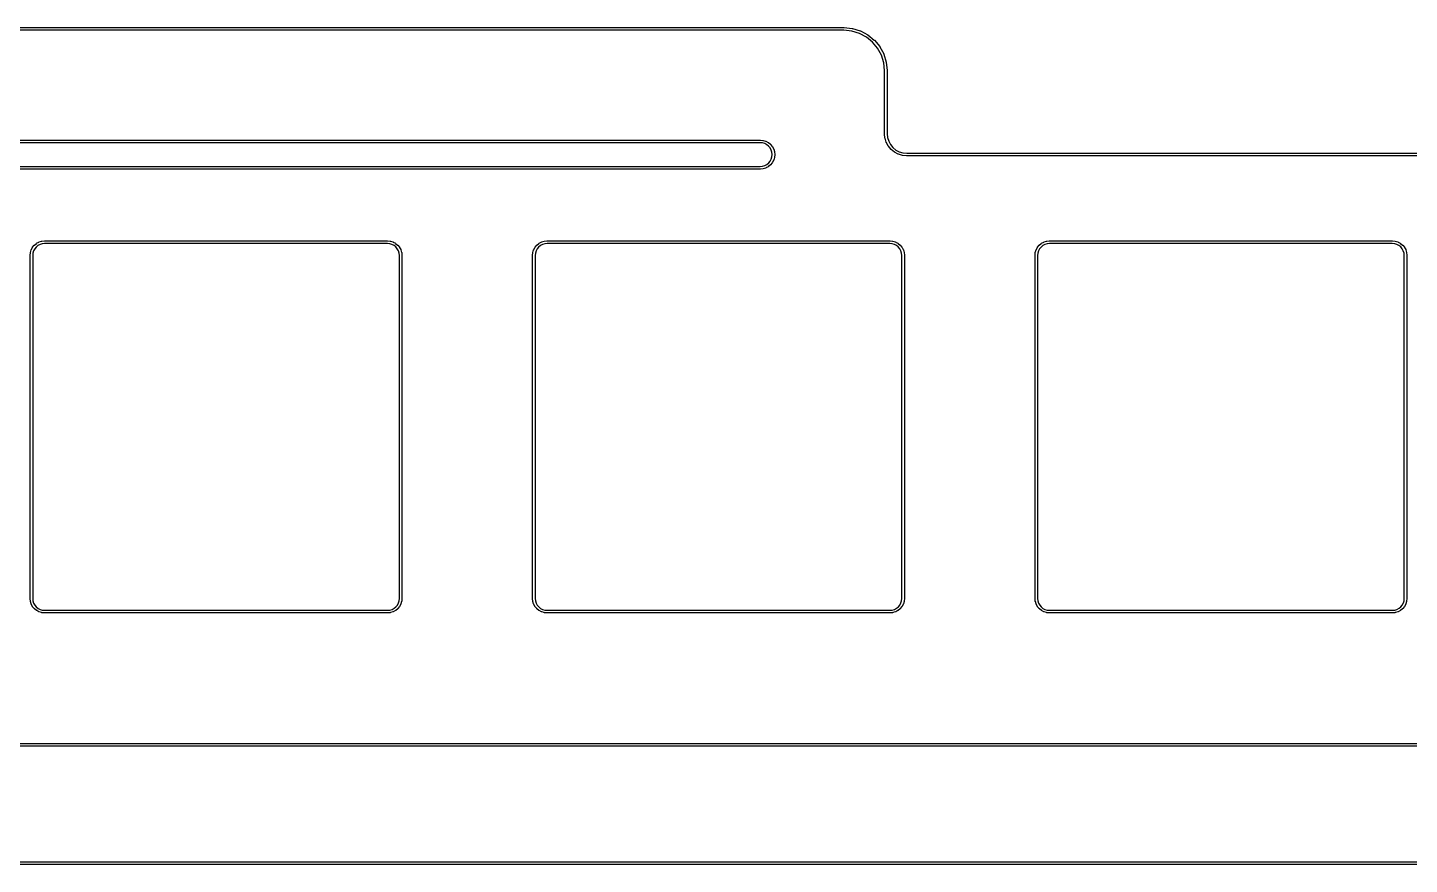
# Model space of a CAD drawing. Extents: x 3.3 to 18.2, y -11.5 to -6.2.
# Drawn here: x 5.094 to 7.156, y -7.465 to -6.216 of the extents above; entities that cross this region are included whole.
import ezdxf

# ---------------------------------------------------------------- set-up
doc = ezdxf.new("R2010")
doc.units = 0
doc.header["$MEASUREMENT"] = 0
doc.layers.add('BLACK', color=7, linetype='CONTINUOUS')

msp = doc.modelspace()

# ---------------------------------------------------------------- linework, layer by layer
at = {"layer": 'BLACK', "linetype": 'CONTINUOUS'}
for p, q in [((4.06215, -6.21639), (6.3122, -6.21639)), ((6.31201, -6.22033), (4.06225, -6.22033)), ((6.32386, -6.22149), (6.31201, -6.22033)), ((6.3122, -6.21639), (6.31229, -6.2164)), ((6.31229, -6.2164), (6.31229, -6.2164)), ((6.31229, -6.2164), (6.32443, -6.21759)), ((6.33516, -6.2249), (6.32386, -6.22149)), ((6.32443, -6.21759), (6.32443, -6.21759)), ((6.32443, -6.21759), (6.32443, -6.21759)), ((6.32443, -6.21759), (6.32446, -6.21759)), ((6.32446, -6.21759), (6.32463, -6.21763)), ((6.32463, -6.21763), (6.32481, -6.21766)), ((6.32481, -6.21766), (6.33649, -6.22119)), ((6.34559, -6.23045), (6.33516, -6.2249)), ((6.33649, -6.22119), (6.33651, -6.2212)), ((6.33651, -6.2212), (6.33668, -6.22127)), ((6.33668, -6.22127), (6.33684, -6.22134)), ((6.33684, -6.22134), (6.34761, -6.22706)), ((6.34761, -6.22706), (6.34761, -6.22706)), ((6.34761, -6.22706), (6.34761, -6.22706)), ((6.34761, -6.22706), (6.34764, -6.22708)), ((6.34764, -6.22708), (6.34778, -6.22718)), ((6.34778, -6.22718), (6.34793, -6.22727)), ((6.34793, -6.22727), (6.35738, -6.23498)), ((6.35475, -6.23791), (6.34559, -6.23045)), ((6.36227, -6.24701), (6.35475, -6.23791)), ((6.35738, -6.23498), (6.35738, -6.23498)), ((6.35738, -6.23498), (6.35738, -6.23498)), ((6.35738, -6.23498), (6.3574, -6.235)), ((6.3574, -6.235), (6.35753, -6.23513)), ((6.35753, -6.23513), (6.35766, -6.23525)), ((6.35766, -6.23525), (6.36543, -6.24465)), ((6.36789, -6.2574), (6.36227, -6.24701)), ((6.36543, -6.24465), (6.36543, -6.24465)), ((6.36543, -6.24465), (6.36543, -6.24465)), ((6.36543, -6.24465), (6.36545, -6.24467)), ((6.36545, -6.24467), (6.36555, -6.24482)), ((6.36555, -6.24482), (6.36565, -6.24497)), ((6.36565, -6.24497), (6.37145, -6.2557)), ((6.37138, -6.26869), (6.36789, -6.2574)), ((6.37263, -6.28052), (6.37138, -6.26869)), ((6.37145, -6.2557), (6.37145, -6.2557)), ((6.37145, -6.2557), (6.37145, -6.2557)), ((6.37145, -6.2557), (6.37146, -6.25572)), ((6.37146, -6.25572), (6.37153, -6.25589)), ((6.37153, -6.25589), (6.3716, -6.25605)), ((6.3716, -6.25605), (6.3752, -6.26771)), ((6.3752, -6.26771), (6.37521, -6.26773)), ((6.37521, -6.26773), (6.37524, -6.26791)), ((6.37524, -6.26791), (6.37528, -6.26808)), ((6.37528, -6.26808), (6.37655, -6.28021)), ((6.37263, -6.28086), (6.37263, -6.28052)), ((6.37263, -6.37469), (6.37263, -6.28086)), ((6.37263, -6.28086), (6.37263, -6.28086)), ((6.37655, -6.28021), (6.37656, -6.28024)), ((6.37656, -6.28024), (6.37656, -6.28033)), ((6.37656, -6.28033), (6.37657, -6.28041)), ((6.37657, -6.28041), (6.37657, -6.28075)), ((6.37657, -6.28075), (6.37657, -6.28076)), ((6.37657, -6.28076), (6.37657, -6.37459)), ((4.18714, -6.38419), (6.18721, -6.38419)), ((6.18701, -6.38813), (4.18724, -6.38813)), ((6.19055, -6.38848), (6.18701, -6.38813)), ((6.18721, -6.38419), (6.1873, -6.3842)), ((6.1873, -6.3842), (6.1873, -6.3842)), ((6.1873, -6.3842), (6.19113, -6.38458)), ((6.19386, -6.38948), (6.19055, -6.38848)), ((6.19113, -6.38458), (6.19113, -6.38458)), ((6.19113, -6.38458), (6.19113, -6.38458)), ((6.19113, -6.38458), (6.19115, -6.38458)), ((6.19115, -6.38458), (6.19133, -6.38462)), ((6.19133, -6.38462), (6.1915, -6.38465)), ((6.1915, -6.38465), (6.19518, -6.38576)), ((6.19691, -6.3911), (6.19386, -6.38948)), ((6.19518, -6.38576), (6.19521, -6.38577)), ((6.19521, -6.38577), (6.19537, -6.38584)), ((6.19537, -6.38584), (6.19554, -6.38591)), ((6.19554, -6.38591), (6.19893, -6.38771)), ((6.19959, -6.39328), (6.19691, -6.3911)), ((6.19893, -6.38771), (6.19893, -6.38771)), ((6.19893, -6.38771), (6.19893, -6.38771)), ((6.19893, -6.38771), (6.19895, -6.38773)), ((6.19895, -6.38773), (6.1991, -6.38782)), ((6.1991, -6.38782), (6.19925, -6.38792)), ((6.19925, -6.38792), (6.20223, -6.39035)), ((6.20179, -6.39594), (6.19959, -6.39328)), ((6.20223, -6.39035), (6.20225, -6.39037)), ((6.20225, -6.39037), (6.20237, -6.3905)), ((6.20237, -6.3905), (6.2025, -6.39062)), ((6.2025, -6.39062), (6.20495, -6.39358)), ((6.20495, -6.39358), (6.20495, -6.39358)), ((6.20495, -6.39358), (6.20495, -6.39358)), ((6.20495, -6.39358), (6.20496, -6.39361)), ((6.20496, -6.39361), (6.20506, -6.39375)), ((6.20506, -6.39375), (6.20516, -6.3939)), ((6.37263, -6.3747), (6.37263, -6.37469)), ((6.37263, -6.37482), (6.37263, -6.3747)), ((6.37264, -6.37491), (6.37263, -6.37482)), ((6.37264, -6.375), (6.37264, -6.37491)), ((6.37264, -6.37502), (6.37264, -6.375)), ((6.37328, -6.38109), (6.37264, -6.37502)), ((6.37331, -6.38126), (6.37328, -6.38109)), ((6.37335, -6.38144), (6.37331, -6.38126)), ((6.37336, -6.38146), (6.37335, -6.38144)), ((6.37516, -6.38729), (6.37336, -6.38146)), ((6.37523, -6.38745), (6.37516, -6.38729)), ((6.3753, -6.38762), (6.37523, -6.38745)), ((6.37531, -6.38764), (6.3753, -6.38762)), ((6.37821, -6.39301), (6.37531, -6.38764)), ((6.37531, -6.38764), (6.37531, -6.38764)), ((6.37531, -6.38764), (6.37531, -6.38764)), ((6.37657, -6.37459), (6.37657, -6.37471)), ((6.37657, -6.37471), (6.37717, -6.38048)), ((6.37717, -6.38048), (6.37886, -6.38594)), ((6.37831, -6.39316), (6.37821, -6.39301)), ((6.37841, -6.39331), (6.37831, -6.39316)), ((6.37842, -6.39333), (6.37841, -6.39331)), ((6.38231, -6.39803), (6.37842, -6.39333)), ((6.37842, -6.39333), (6.37842, -6.39333)), ((6.37842, -6.39333), (6.37842, -6.39333)), ((6.37886, -6.38594), (6.38158, -6.39097)), ((6.38158, -6.39097), (6.38522, -6.39537)), ((6.20343, -6.39898), (6.20179, -6.39594)), ((6.20186, -6.41565), (6.20348, -6.41259)), ((6.20446, -6.40229), (6.20343, -6.39898)), ((6.20348, -6.41259), (6.20448, -6.40929)), ((6.20482, -6.40578), (6.20446, -6.40229)), ((6.20448, -6.40929), (6.20482, -6.40578)), ((6.20516, -6.3939), (6.20699, -6.39728)), ((6.20705, -6.41427), (6.20524, -6.41766)), ((6.20699, -6.39728), (6.20699, -6.39728)), ((6.20699, -6.39728), (6.20699, -6.39728)), ((6.20699, -6.39728), (6.207, -6.39731)), ((6.207, -6.39731), (6.20707, -6.39747)), ((6.20712, -6.41411), (6.20705, -6.41427)), ((6.20707, -6.39747), (6.20714, -6.39764)), ((6.20719, -6.41394), (6.20712, -6.41411)), ((6.20714, -6.39764), (6.20827, -6.40131)), ((6.2083, -6.41024), (6.20719, -6.41392)), ((6.20719, -6.41392), (6.20719, -6.41394)), ((6.20827, -6.40131), (6.20828, -6.40133)), ((6.20828, -6.40133), (6.20832, -6.40151)), ((6.20834, -6.41006), (6.2083, -6.41024)), ((6.20832, -6.40151), (6.20835, -6.40168)), ((6.20838, -6.40989), (6.20834, -6.41006)), ((6.20835, -6.40168), (6.20875, -6.4055)), ((6.20875, -6.40604), (6.20838, -6.40986)), ((6.20838, -6.40986), (6.20838, -6.40986)), ((6.20838, -6.40986), (6.20838, -6.40986)), ((6.20838, -6.40986), (6.20838, -6.40989)), ((6.20875, -6.4055), (6.20876, -6.40553)), ((6.20876, -6.40553), (6.20875, -6.40562)), ((6.20875, -6.40562), (6.20876, -6.4057)), ((6.20876, -6.40587), (6.20875, -6.40595)), ((6.20875, -6.40595), (6.20875, -6.40604)), ((6.20876, -6.4057), (6.20876, -6.40584)), ((6.20876, -6.40584), (6.20876, -6.40587)), ((6.38244, -6.39815), (6.38231, -6.39803)), ((6.38256, -6.39828), (6.38244, -6.39815)), ((6.38258, -6.3983), (6.38256, -6.39828)), ((6.38731, -6.40215), (6.38258, -6.3983)), ((6.38522, -6.39537), (6.38965, -6.39898)), ((6.38746, -6.40225), (6.38731, -6.40215)), ((6.38761, -6.40235), (6.38746, -6.40225)), ((6.38763, -6.40236), (6.38761, -6.40235)), ((6.39301, -6.40523), (6.38763, -6.40236)), ((6.38763, -6.40236), (6.38763, -6.40236)), ((6.38763, -6.40236), (6.38763, -6.40236)), ((6.38965, -6.39898), (6.39469, -6.40166)), ((6.39318, -6.4053), (6.39301, -6.40523)), ((6.39334, -6.40536), (6.39318, -6.4053)), ((6.39337, -6.40537), (6.39334, -6.40536)), ((6.39921, -6.40714), (6.39337, -6.40537)), ((6.39337, -6.40537), (6.39337, -6.40537)), ((6.39337, -6.40537), (6.39337, -6.40537)), ((6.39469, -6.40166), (6.40016, -6.40331)), ((6.39939, -6.40717), (6.39921, -6.40714)), ((6.39956, -6.40721), (6.39939, -6.40717)), ((6.39958, -6.40721), (6.39956, -6.40721)), ((6.39959, -6.40721), (6.39958, -6.40721)), ((6.39958, -6.40721), (6.39958, -6.40721)), ((6.40565, -6.40781), (6.39959, -6.40721)), ((6.40016, -6.40331), (6.40594, -6.40388)), ((6.40575, -6.40781), (6.40565, -6.40781)), ((6.40565, -6.40781), (6.40565, -6.40781)), ((7.68711, -6.40781), (6.40575, -6.40781)), ((6.40594, -6.40388), (7.68701, -6.40388)), ((6.18721, -6.4275), (4.18714, -6.4275)), ((4.18733, -6.42356), (6.1871, -6.42356)), ((6.1871, -6.42356), (6.18714, -6.42356)), ((6.18714, -6.42356), (6.19067, -6.42319)), ((6.18725, -6.4275), (6.18721, -6.4275)), ((6.18721, -6.4275), (6.18721, -6.4275)), ((6.18734, -6.42749), (6.18725, -6.4275)), ((6.18743, -6.42749), (6.18734, -6.42749)), ((6.18745, -6.42749), (6.18743, -6.42749)), ((6.19127, -6.42709), (6.18745, -6.42749)), ((6.19067, -6.42319), (6.19397, -6.42217)), ((6.19145, -6.42705), (6.19127, -6.42709)), ((6.19162, -6.42702), (6.19145, -6.42705)), ((6.19165, -6.42701), (6.19162, -6.42702)), ((6.19532, -6.42587), (6.19165, -6.42701)), ((6.19165, -6.42701), (6.19165, -6.42701)), ((6.19397, -6.42217), (6.19701, -6.42053)), ((6.19549, -6.4258), (6.19532, -6.42587)), ((6.19565, -6.42574), (6.19549, -6.4258)), ((6.19567, -6.42573), (6.19565, -6.42574)), ((6.19568, -6.42572), (6.19567, -6.42572)), ((6.19567, -6.42572), (6.19567, -6.42573)), ((6.19905, -6.4239), (6.19568, -6.42572)), ((6.19701, -6.42053), (6.19967, -6.41832)), ((6.1992, -6.4238), (6.19905, -6.4239)), ((6.19935, -6.4237), (6.1992, -6.4238)), ((6.19937, -6.42368), (6.19935, -6.4237)), ((6.20233, -6.42123), (6.19937, -6.42368)), ((6.19967, -6.41832), (6.20186, -6.41565)), ((6.20246, -6.42111), (6.20233, -6.42123)), ((6.20259, -6.42098), (6.20246, -6.42111)), ((6.2026, -6.42096), (6.20259, -6.42098)), ((6.20503, -6.41798), (6.2026, -6.42096)), ((6.2026, -6.42096), (6.2026, -6.42096)), ((6.2026, -6.42096), (6.2026, -6.42096)), ((6.20513, -6.41783), (6.20503, -6.41798)), ((6.20523, -6.41769), (6.20513, -6.41783)), ((6.20524, -6.41766), (6.20523, -6.41769)), ((5.10675, -6.53824), (5.10689, -6.53814)), ((5.10689, -6.53814), (5.11027, -6.53631)), ((5.11027, -6.53631), (5.1103, -6.5363)), ((5.11027, -6.53631), (5.11027, -6.53631)), ((5.11027, -6.53631), (5.11027, -6.53631)), ((5.1103, -6.5363), (5.11046, -6.53623)), ((5.11046, -6.53623), (5.11063, -6.53616)), ((5.11063, -6.53616), (5.1143, -6.53503)), ((5.1143, -6.53503), (5.11432, -6.53502)), ((5.1143, -6.53503), (5.1143, -6.53503)), ((5.11432, -6.53502), (5.1145, -6.53498)), ((5.1145, -6.53498), (5.11467, -6.53495)), ((5.11467, -6.53495), (5.1185, -6.53455)), ((5.1185, -6.53455), (5.11852, -6.53454)), ((5.11852, -6.53454), (5.11861, -6.53454)), ((5.11861, -6.53454), (5.11869, -6.53454)), ((5.11869, -6.53454), (5.11874, -6.53454)), ((5.11874, -6.53454), (5.11874, -6.53454)), ((5.11874, -6.53454), (5.63075, -6.53454)), ((5.63075, -6.53454), (5.63084, -6.53454)), ((5.63084, -6.53454), (5.63084, -6.53454)), ((5.63084, -6.53454), (5.63466, -6.53492)), ((5.63466, -6.53492), (5.63467, -6.53492)), ((5.63467, -6.53492), (5.63467, -6.53492)), ((5.63467, -6.53492), (5.63469, -6.53492)), ((5.63469, -6.53492), (5.63486, -6.53496)), ((5.63486, -6.53496), (5.63504, -6.53499)), ((5.63504, -6.53499), (5.63872, -6.5361)), ((5.63872, -6.5361), (5.63875, -6.53611)), ((5.63875, -6.53611), (5.63891, -6.53618)), ((5.63891, -6.53618), (5.63908, -6.53625)), ((5.63908, -6.53625), (5.64247, -6.53805)), ((5.64247, -6.53805), (5.64247, -6.53805)), ((5.64247, -6.53805), (5.64247, -6.53805)), ((5.64247, -6.53805), (5.64249, -6.53807)), ((5.64249, -6.53807), (5.64264, -6.53817)), ((5.64264, -6.53817), (5.64279, -6.53827)), ((5.85679, -6.53824), (5.85694, -6.53814)), ((5.85694, -6.53814), (5.86032, -6.53631)), ((5.86032, -6.53631), (5.86035, -6.5363)), ((5.86032, -6.53631), (5.86032, -6.53631)), ((5.86032, -6.53631), (5.86032, -6.53631)), ((5.86035, -6.5363), (5.86051, -6.53623)), ((5.86051, -6.53623), (5.86068, -6.53616)), ((5.86068, -6.53616), (5.86435, -6.53503)), ((5.86435, -6.53503), (5.86437, -6.53502)), ((5.86435, -6.53503), (5.86435, -6.53503)), ((5.86437, -6.53502), (5.86455, -6.53498)), ((5.86455, -6.53498), (5.86472, -6.53495)), ((5.86472, -6.53495), (5.86854, -6.53455)), ((5.86854, -6.53455), (5.86857, -6.53454)), ((5.86857, -6.53454), (5.86866, -6.53454)), ((5.86866, -6.53454), (5.86874, -6.53454)), ((5.86874, -6.53454), (5.86879, -6.53454)), ((5.86879, -6.53454), (5.86879, -6.53454)), ((5.86879, -6.53454), (6.38079, -6.53454)), ((6.38079, -6.53454), (6.38089, -6.53454)), ((6.38089, -6.53454), (6.38089, -6.53454)), ((6.38089, -6.53454), (6.38471, -6.53492)), ((6.38471, -6.53492), (6.38471, -6.53492)), ((6.38471, -6.53492), (6.38471, -6.53492)), ((6.38471, -6.53492), (6.38474, -6.53492)), ((6.38474, -6.53492), (6.38491, -6.53496)), ((6.38491, -6.53496), (6.38509, -6.53499)), ((6.38509, -6.53499), (6.38877, -6.5361)), ((6.38877, -6.5361), (6.38879, -6.53611)), ((6.38879, -6.53611), (6.38896, -6.53618)), ((6.38896, -6.53618), (6.38912, -6.53625)), ((6.38912, -6.53625), (6.39251, -6.53805)), ((6.39251, -6.53805), (6.39251, -6.53805)), ((6.39251, -6.53805), (6.39251, -6.53805)), ((6.39251, -6.53805), (6.39254, -6.53807)), ((6.39254, -6.53807), (6.39268, -6.53817)), ((6.39268, -6.53817), (6.39283, -6.53827)), ((6.60679, -6.53824), (6.60694, -6.53814)), ((6.60694, -6.53814), (6.61032, -6.53631)), ((6.61032, -6.53631), (6.61035, -6.5363)), ((6.61032, -6.53631), (6.61032, -6.53631)), ((6.61032, -6.53631), (6.61032, -6.53631)), ((6.61035, -6.5363), (6.61051, -6.53623)), ((6.61051, -6.53623), (6.61068, -6.53616)), ((6.61068, -6.53616), (6.61435, -6.53503)), ((6.61435, -6.53503), (6.61437, -6.53502)), ((6.61435, -6.53503), (6.61435, -6.53503)), ((6.61437, -6.53502), (6.61455, -6.53498)), ((6.61455, -6.53498), (6.61472, -6.53495)), ((6.61472, -6.53495), (6.61854, -6.53455)), ((6.61854, -6.53455), (6.61857, -6.53454)), ((6.61857, -6.53454), (6.61866, -6.53454)), ((6.61866, -6.53454), (6.61874, -6.53454)), ((6.61874, -6.53454), (6.61879, -6.53454)), ((6.61879, -6.53454), (6.61879, -6.53454)), ((6.61879, -6.53454), (7.13079, -6.53454)), ((7.13079, -6.53454), (7.13089, -6.53454)), ((7.13089, -6.53454), (7.13089, -6.53454)), ((7.13089, -6.53454), (7.13471, -6.53492)), ((7.13471, -6.53492), (7.13471, -6.53492)), ((7.13471, -6.53492), (7.13471, -6.53492)), ((7.13471, -6.53492), (7.13474, -6.53492)), ((7.13474, -6.53492), (7.13491, -6.53496)), ((7.13491, -6.53496), (7.13509, -6.53499)), ((7.13509, -6.53499), (7.13877, -6.5361)), ((7.13877, -6.5361), (7.13879, -6.53611)), ((7.13879, -6.53611), (7.13896, -6.53618)), ((7.13896, -6.53618), (7.13912, -6.53625)), ((7.13912, -6.53625), (7.14251, -6.53805)), ((7.14251, -6.53805), (7.14251, -6.53805)), ((7.14251, -6.53805), (7.14251, -6.53805)), ((7.14251, -6.53805), (7.14254, -6.53807)), ((7.14254, -6.53807), (7.14268, -6.53817)), ((7.14268, -6.53817), (7.14283, -6.53827)), ((5.09719, -6.556), (5.09757, -6.55217)), ((5.09719, -6.55609), (5.09719, -6.556)), ((5.09719, -7.06799), (5.09719, -6.55609)), ((5.09757, -6.55215), (5.09761, -6.55197)), ((5.09757, -6.55217), (5.09757, -6.55215)), ((5.09757, -6.55217), (5.09757, -6.55217)), ((5.09757, -6.55217), (5.09757, -6.55217)), ((5.09761, -6.55197), (5.09764, -6.5518)), ((5.09764, -6.5518), (5.09875, -6.54812)), ((5.09875, -6.54812), (5.09876, -6.54809)), ((5.09876, -6.54809), (5.09883, -6.54793)), ((5.09883, -6.54793), (5.0989, -6.54776)), ((5.0989, -6.54776), (5.1007, -6.54437)), ((5.1007, -6.54437), (5.10072, -6.54435)), ((5.1007, -6.54437), (5.1007, -6.54437)), ((5.1007, -6.54437), (5.1007, -6.54437)), ((5.10072, -6.54435), (5.10082, -6.5442)), ((5.10082, -6.5442), (5.10092, -6.54405)), ((5.10092, -6.54405), (5.10335, -6.54107)), ((5.10147, -6.55275), (5.10112, -6.55629)), ((5.10112, -6.55629), (5.10112, -7.06799)), ((5.10247, -6.54944), (5.10147, -6.55275)), ((5.10409, -6.54639), (5.10247, -6.54944)), ((5.10335, -6.54107), (5.10336, -6.54105)), ((5.10336, -6.54105), (5.10349, -6.54093)), ((5.10349, -6.54093), (5.10362, -6.5408)), ((5.10362, -6.5408), (5.10658, -6.53835)), ((5.10627, -6.54371), (5.10409, -6.54639)), ((5.10894, -6.54151), (5.10627, -6.54371)), ((5.10658, -6.53835), (5.1066, -6.53834)), ((5.10658, -6.53835), (5.10658, -6.53835)), ((5.10658, -6.53835), (5.10658, -6.53835)), ((5.1066, -6.53834), (5.10675, -6.53824)), ((5.11198, -6.53987), (5.10894, -6.54151)), ((5.11528, -6.53884), (5.11198, -6.53987)), ((5.11881, -6.53847), (5.11528, -6.53884)), ((5.11885, -6.53847), (5.11881, -6.53847)), ((5.63055, -6.53847), (5.11885, -6.53847)), ((5.63409, -6.53882), (5.63055, -6.53847)), ((5.6374, -6.53982), (5.63409, -6.53882)), ((5.64045, -6.54144), (5.6374, -6.53982)), ((5.64313, -6.54362), (5.64045, -6.54144)), ((5.64279, -6.53827), (5.64576, -6.5407)), ((5.64533, -6.54629), (5.64313, -6.54362)), ((5.64697, -6.54933), (5.64533, -6.54629)), ((5.64576, -6.5407), (5.64579, -6.54071)), ((5.64579, -6.54071), (5.64591, -6.54084)), ((5.64591, -6.54084), (5.64604, -6.54097)), ((5.64604, -6.54097), (5.64849, -6.54393)), ((5.648, -6.55263), (5.64697, -6.54933)), ((5.64837, -6.55616), (5.648, -6.55263)), ((5.64837, -6.5562), (5.64837, -6.55616)), ((5.64837, -7.0679), (5.64837, -6.5562)), ((5.64849, -6.54393), (5.64849, -6.54393)), ((5.64849, -6.54393), (5.64849, -6.54393)), ((5.64849, -6.54393), (5.6485, -6.54395)), ((5.6485, -6.54395), (5.6486, -6.5441)), ((5.6486, -6.5441), (5.6487, -6.54425)), ((5.6487, -6.54425), (5.65053, -6.54762)), ((5.65053, -6.54762), (5.65053, -6.54762)), ((5.65053, -6.54762), (5.65053, -6.54762)), ((5.65053, -6.54762), (5.65054, -6.54765)), ((5.65054, -6.54765), (5.65061, -6.54781)), ((5.65061, -6.54781), (5.65068, -6.54798)), ((5.65068, -6.54798), (5.65181, -6.55165)), ((5.65181, -6.55165), (5.65182, -6.55167)), ((5.65182, -6.55167), (5.65185, -6.55185)), ((5.65185, -6.55185), (5.65189, -6.55202)), ((5.65189, -6.55202), (5.65229, -6.55585)), ((5.65229, -6.55585), (5.65229, -6.55587)), ((5.65229, -6.55587), (5.65229, -6.55596)), ((5.65229, -6.55596), (5.6523, -6.55604)), ((5.6523, -6.55604), (5.6523, -6.55609)), ((5.6523, -6.55609), (5.6523, -6.55609)), ((5.6523, -6.55609), (5.6523, -7.0681)), ((5.84723, -6.55609), (5.84724, -6.556)), ((5.84723, -7.06799), (5.84723, -6.55609)), ((5.84724, -6.556), (5.84762, -6.55217)), ((5.84762, -6.55215), (5.84766, -6.55197)), ((5.84762, -6.55217), (5.84762, -6.55215)), ((5.84762, -6.55217), (5.84762, -6.55217)), ((5.84762, -6.55217), (5.84762, -6.55217)), ((5.84766, -6.55197), (5.84769, -6.5518)), ((5.84769, -6.5518), (5.8488, -6.54812)), ((5.8488, -6.54812), (5.84881, -6.54809)), ((5.84881, -6.54809), (5.84888, -6.54793)), ((5.84888, -6.54793), (5.84895, -6.54776)), ((5.84895, -6.54776), (5.85075, -6.54437)), ((5.85075, -6.54437), (5.85076, -6.54435)), ((5.85075, -6.54437), (5.85075, -6.54437)), ((5.85075, -6.54437), (5.85075, -6.54437)), ((5.85076, -6.54435), (5.85086, -6.5442)), ((5.85086, -6.5442), (5.85096, -6.54405)), ((5.85096, -6.54405), (5.85339, -6.54107)), ((5.85152, -6.55275), (5.85117, -6.55629)), ((5.85117, -6.55629), (5.85117, -7.06799)), ((5.85251, -6.54944), (5.85152, -6.55275)), ((5.85414, -6.54639), (5.85251, -6.54944)), ((5.85339, -6.54107), (5.85341, -6.54105)), ((5.85341, -6.54105), (5.85354, -6.54093)), ((5.85354, -6.54093), (5.85366, -6.5408)), ((5.85366, -6.5408), (5.85662, -6.53835)), ((5.85632, -6.54371), (5.85414, -6.54639)), ((5.85898, -6.54151), (5.85632, -6.54371)), ((5.85662, -6.53835), (5.85664, -6.53834)), ((5.85662, -6.53835), (5.85662, -6.53835)), ((5.85662, -6.53835), (5.85662, -6.53835)), ((5.85664, -6.53834), (5.85679, -6.53824)), ((5.86202, -6.53987), (5.85898, -6.54151)), ((5.86533, -6.53884), (5.86202, -6.53987)), ((5.86885, -6.53847), (5.86533, -6.53884)), ((5.86889, -6.53847), (5.86885, -6.53847)), ((6.3806, -6.53847), (5.86889, -6.53847)), ((6.38414, -6.53882), (6.3806, -6.53847)), ((6.38744, -6.53982), (6.38414, -6.53882)), ((6.3905, -6.54144), (6.38744, -6.53982)), ((6.39317, -6.54362), (6.3905, -6.54144)), ((6.39283, -6.53827), (6.39581, -6.5407)), ((6.39538, -6.54629), (6.39317, -6.54362)), ((6.39702, -6.54933), (6.39538, -6.54629)), ((6.39581, -6.5407), (6.39583, -6.54071)), ((6.39583, -6.54071), (6.39596, -6.54084)), ((6.39596, -6.54084), (6.39608, -6.54097)), ((6.39608, -6.54097), (6.39853, -6.54393)), ((6.39804, -6.55263), (6.39702, -6.54933)), ((6.39841, -6.55616), (6.39804, -6.55263)), ((6.39841, -6.5562), (6.39841, -6.55616)), ((6.39841, -7.0679), (6.39841, -6.5562)), ((6.39853, -6.54393), (6.39853, -6.54393)), ((6.39853, -6.54393), (6.39853, -6.54393)), ((6.39853, -6.54393), (6.39855, -6.54395)), ((6.39855, -6.54395), (6.39865, -6.5441)), ((6.39865, -6.5441), (6.39875, -6.54425)), ((6.39875, -6.54425), (6.40058, -6.54762)), ((6.40058, -6.54762), (6.40058, -6.54762)), ((6.40058, -6.54762), (6.40058, -6.54762)), ((6.40058, -6.54762), (6.40059, -6.54765)), ((6.40059, -6.54765), (6.40065, -6.54781)), ((6.40065, -6.54781), (6.40072, -6.54798)), ((6.40072, -6.54798), (6.40186, -6.55165)), ((6.40186, -6.55165), (6.40187, -6.55167)), ((6.40187, -6.55167), (6.4019, -6.55185)), ((6.4019, -6.55185), (6.40194, -6.55202)), ((6.40194, -6.55202), (6.40234, -6.55585)), ((6.40234, -6.55585), (6.40234, -6.55587)), ((6.40234, -6.55587), (6.40234, -6.55596)), ((6.40234, -6.55596), (6.40235, -6.55604)), ((6.40235, -6.55604), (6.40235, -6.55609)), ((6.40235, -6.55609), (6.40235, -6.55609)), ((6.40235, -6.55609), (6.40235, -7.0681)), ((6.59723, -6.55609), (6.59724, -6.556)), ((6.59723, -7.06799), (6.59723, -6.55609)), ((6.59724, -6.556), (6.59762, -6.55217)), ((6.59762, -6.55215), (6.59766, -6.55197)), ((6.59762, -6.55217), (6.59762, -6.55215)), ((6.59762, -6.55217), (6.59762, -6.55217)), ((6.59762, -6.55217), (6.59762, -6.55217)), ((6.59766, -6.55197), (6.59769, -6.5518)), ((6.59769, -6.5518), (6.5988, -6.54812)), ((6.5988, -6.54812), (6.59881, -6.54809)), ((6.59881, -6.54809), (6.59888, -6.54793)), ((6.59888, -6.54793), (6.59895, -6.54776)), ((6.59895, -6.54776), (6.60075, -6.54437)), ((6.60075, -6.54437), (6.60076, -6.54435)), ((6.60075, -6.54437), (6.60075, -6.54437)), ((6.60075, -6.54437), (6.60075, -6.54437)), ((6.60076, -6.54435), (6.60086, -6.5442)), ((6.60086, -6.5442), (6.60096, -6.54405)), ((6.60096, -6.54405), (6.60339, -6.54107)), ((6.60152, -6.55275), (6.60117, -6.55629)), ((6.60117, -6.55629), (6.60117, -7.06799)), ((6.60251, -6.54944), (6.60152, -6.55275)), ((6.60414, -6.54639), (6.60251, -6.54944)), ((6.60339, -6.54107), (6.60341, -6.54105)), ((6.60341, -6.54105), (6.60354, -6.54093)), ((6.60354, -6.54093), (6.60366, -6.5408)), ((6.60366, -6.5408), (6.60662, -6.53835)), ((6.60632, -6.54371), (6.60414, -6.54639)), ((6.60898, -6.54151), (6.60632, -6.54371)), ((6.60662, -6.53835), (6.60664, -6.53834)), ((6.60662, -6.53835), (6.60662, -6.53835)), ((6.60662, -6.53835), (6.60662, -6.53835)), ((6.60664, -6.53834), (6.60679, -6.53824)), ((6.61202, -6.53987), (6.60898, -6.54151)), ((6.61533, -6.53884), (6.61202, -6.53987)), ((6.61885, -6.53847), (6.61533, -6.53884)), ((6.61889, -6.53847), (6.61885, -6.53847)), ((7.1306, -6.53847), (6.61889, -6.53847)), ((7.13414, -6.53882), (7.1306, -6.53847)), ((7.13744, -6.53982), (7.13414, -6.53882)), ((7.1405, -6.54144), (7.13744, -6.53982)), ((7.14317, -6.54362), (7.1405, -6.54144)), ((7.14283, -6.53827), (7.14581, -6.5407)), ((7.14538, -6.54629), (7.14317, -6.54362)), ((7.14702, -6.54933), (7.14538, -6.54629)), ((7.14581, -6.5407), (7.14583, -6.54071)), ((7.14583, -6.54071), (7.14596, -6.54084)), ((7.14596, -6.54084), (7.14608, -6.54097)), ((7.14608, -6.54097), (7.14853, -6.54393)), ((7.14804, -6.55263), (7.14702, -6.54933)), ((7.14841, -6.55616), (7.14804, -6.55263)), ((7.14841, -6.5562), (7.14841, -6.55616)), ((7.14841, -7.0679), (7.14841, -6.5562)), ((7.14853, -6.54393), (7.14853, -6.54393)), ((7.14853, -6.54393), (7.14853, -6.54393)), ((7.14853, -6.54393), (7.14855, -6.54395)), ((7.14855, -6.54395), (7.14865, -6.5441)), ((7.14865, -6.5441), (7.14875, -6.54425)), ((7.14875, -6.54425), (7.15058, -6.54762)), ((7.15058, -6.54762), (7.15058, -6.54762)), ((7.15058, -6.54762), (7.15058, -6.54762)), ((7.15058, -6.54762), (7.15059, -6.54765)), ((7.15059, -6.54765), (7.15065, -6.54781)), ((7.15065, -6.54781), (7.15072, -6.54798)), ((7.15072, -6.54798), (7.15186, -6.55165)), ((7.15186, -6.55165), (7.15187, -6.55167)), ((7.15187, -6.55167), (7.1519, -6.55185)), ((7.1519, -6.55185), (7.15194, -6.55202)), ((7.15194, -6.55202), (7.15234, -6.55585)), ((7.15234, -6.55585), (7.15234, -6.55587)), ((7.15234, -6.55587), (7.15234, -6.55596)), ((7.15234, -6.55596), (7.15235, -6.55604)), ((7.15235, -6.55604), (7.15235, -6.55609)), ((7.15235, -6.55609), (7.15235, -6.55609)), ((7.15235, -6.55609), (7.15235, -7.0681)), ((5.09719, -7.06801), (5.09719, -7.06799)), ((5.09719, -7.06802), (5.09719, -7.06801)), ((5.09719, -7.0681), (5.09719, -7.06802)), ((5.09719, -7.06814), (5.09719, -7.0681)), ((5.09719, -7.0681), (5.09719, -7.0681)), ((5.09719, -7.06823), (5.09719, -7.06814)), ((5.09719, -7.06832), (5.09719, -7.06823)), ((5.0972, -7.06834), (5.09719, -7.06832)), ((5.0976, -7.07216), (5.0972, -7.06834)), ((5.09763, -7.07234), (5.0976, -7.07216)), ((5.09767, -7.07251), (5.09763, -7.07234)), ((5.09768, -7.07254), (5.09767, -7.07251)), ((5.09881, -7.07621), (5.09768, -7.07254)), ((5.10112, -7.06799), (5.10112, -7.06803)), ((5.10112, -7.06803), (5.10149, -7.07156)), ((5.10149, -7.07156), (5.10252, -7.07486)), ((5.64702, -7.07475), (5.64802, -7.07144)), ((5.64802, -7.07144), (5.64837, -7.0679)), ((5.65184, -7.07239), (5.65073, -7.07607)), ((5.65188, -7.07222), (5.65184, -7.07239)), ((5.65192, -7.07204), (5.65188, -7.07222)), ((5.65229, -7.06819), (5.65192, -7.07202)), ((5.65192, -7.07202), (5.65192, -7.07202)), ((5.65192, -7.07202), (5.65192, -7.07202)), ((5.65192, -7.07202), (5.65192, -7.07204)), ((5.6523, -7.0681), (5.65229, -7.06819)), ((5.65229, -7.06819), (5.65229, -7.06819)), ((5.84723, -7.06801), (5.84723, -7.06799)), ((5.84723, -7.06802), (5.84723, -7.06801)), ((5.84723, -7.0681), (5.84723, -7.06802)), ((5.84723, -7.06814), (5.84723, -7.0681)), ((5.84723, -7.0681), (5.84723, -7.0681)), ((5.84724, -7.06823), (5.84723, -7.06814)), ((5.84724, -7.06832), (5.84724, -7.06823)), ((5.84724, -7.06834), (5.84724, -7.06832)), ((5.84765, -7.07216), (5.84724, -7.06834)), ((5.84768, -7.07234), (5.84765, -7.07216)), ((5.84771, -7.07251), (5.84768, -7.07234)), ((5.84772, -7.07254), (5.84771, -7.07251)), ((5.84886, -7.07621), (5.84772, -7.07254)), ((5.85117, -7.06799), (5.85117, -7.06803)), ((5.85117, -7.06803), (5.85154, -7.07156)), ((5.85154, -7.07156), (5.85256, -7.07486)), ((6.39707, -7.07475), (6.39807, -7.07144)), ((6.39807, -7.07144), (6.39841, -7.0679)), ((6.40189, -7.07239), (6.40078, -7.07607)), ((6.40193, -7.07222), (6.40189, -7.07239)), ((6.40196, -7.07204), (6.40193, -7.07222)), ((6.40197, -7.07202), (6.40196, -7.07204)), ((6.40234, -7.06819), (6.40197, -7.07202)), ((6.40197, -7.07202), (6.40197, -7.07202)), ((6.40197, -7.07202), (6.40197, -7.07202)), ((6.40235, -7.0681), (6.40234, -7.06819)), ((6.40234, -7.06819), (6.40234, -7.06819)), ((6.59723, -7.06801), (6.59723, -7.06799)), ((6.59723, -7.06802), (6.59723, -7.06801)), ((6.59723, -7.0681), (6.59723, -7.06802)), ((6.59723, -7.06814), (6.59723, -7.0681)), ((6.59723, -7.0681), (6.59723, -7.0681)), ((6.59724, -7.06823), (6.59723, -7.06814)), ((6.59724, -7.06832), (6.59724, -7.06823)), ((6.59724, -7.06834), (6.59724, -7.06832)), ((6.59765, -7.07216), (6.59724, -7.06834)), ((6.59768, -7.07234), (6.59765, -7.07216)), ((6.59771, -7.07251), (6.59768, -7.07234)), ((6.59772, -7.07254), (6.59771, -7.07251)), ((6.59886, -7.07621), (6.59772, -7.07254)), ((6.60117, -7.06799), (6.60117, -7.06803)), ((6.60117, -7.06803), (6.60154, -7.07156)), ((6.60154, -7.07156), (6.60256, -7.07486)), ((7.14707, -7.07475), (7.14807, -7.07144)), ((7.14807, -7.07144), (7.14841, -7.0679)), ((7.15189, -7.07239), (7.15078, -7.07607)), ((7.15193, -7.07222), (7.15189, -7.07239)), ((7.15196, -7.07204), (7.15193, -7.07222)), ((7.15197, -7.07202), (7.15196, -7.07204)), ((7.15234, -7.06819), (7.15197, -7.07202)), ((7.15197, -7.07202), (7.15197, -7.07202)), ((7.15197, -7.07202), (7.15197, -7.07202)), ((7.15235, -7.0681), (7.15234, -7.06819)), ((7.15234, -7.06819), (7.15234, -7.06819)), ((5.09888, -7.07638), (5.09881, -7.07621)), ((5.09895, -7.07654), (5.09888, -7.07638)), ((5.09896, -7.07656), (5.09895, -7.07654)), ((5.10079, -7.07994), (5.09896, -7.07656)), ((5.09896, -7.07656), (5.09896, -7.07656)), ((5.09896, -7.07656), (5.09896, -7.07656)), ((5.10089, -7.08009), (5.10079, -7.07994)), ((5.10098, -7.08024), (5.10089, -7.08009)), ((5.101, -7.08026), (5.10098, -7.08024)), ((5.10345, -7.08322), (5.101, -7.08026)), ((5.10252, -7.07486), (5.10416, -7.0779)), ((5.10358, -7.08335), (5.10345, -7.08322)), ((5.1037, -7.08348), (5.10358, -7.08335)), ((5.10372, -7.08349), (5.1037, -7.08348)), ((5.1067, -7.08592), (5.10372, -7.08349)), ((5.10372, -7.08349), (5.10372, -7.08349)), ((5.10372, -7.08349), (5.10372, -7.08349)), ((5.10416, -7.0779), (5.10636, -7.08056)), ((5.10636, -7.08056), (5.10904, -7.08275)), ((5.10685, -7.08602), (5.1067, -7.08592)), ((5.107, -7.08612), (5.10685, -7.08602)), ((5.10702, -7.08613), (5.107, -7.08612)), ((5.11041, -7.08794), (5.10702, -7.08613)), ((5.10904, -7.08275), (5.11209, -7.08437)), ((5.11058, -7.08801), (5.11041, -7.08794)), ((5.11074, -7.08808), (5.11058, -7.08801)), ((5.11077, -7.08808), (5.11074, -7.08808)), ((5.11445, -7.08919), (5.11077, -7.08808)), ((5.11209, -7.08437), (5.1154, -7.08537)), ((5.11462, -7.08923), (5.11445, -7.08919)), ((5.1148, -7.08927), (5.11462, -7.08923)), ((5.11482, -7.08927), (5.1148, -7.08927)), ((5.11865, -7.08964), (5.11482, -7.08927)), ((5.11482, -7.08927), (5.11482, -7.08927)), ((5.11482, -7.08927), (5.11482, -7.08927)), ((5.1154, -7.08537), (5.11893, -7.08572)), ((5.11874, -7.08965), (5.11865, -7.08964)), ((5.11865, -7.08964), (5.11865, -7.08964)), ((5.63075, -7.08965), (5.11874, -7.08965)), ((5.11893, -7.08572), (5.63064, -7.08572)), ((5.63064, -7.08572), (5.63068, -7.08572)), ((5.63068, -7.08572), (5.63421, -7.08535)), ((5.63079, -7.08965), (5.63075, -7.08965)), ((5.63075, -7.08965), (5.63075, -7.08965)), ((5.63088, -7.08964), (5.63079, -7.08965)), ((5.63097, -7.08964), (5.63088, -7.08964)), ((5.63099, -7.08964), (5.63097, -7.08964)), ((5.63481, -7.08924), (5.63099, -7.08964)), ((5.63421, -7.08535), (5.63751, -7.08432)), ((5.63499, -7.0892), (5.63481, -7.08924)), ((5.63516, -7.08917), (5.63499, -7.0892)), ((5.63519, -7.08916), (5.63516, -7.08917)), ((5.63886, -7.08803), (5.63519, -7.08916)), ((5.63519, -7.08916), (5.63519, -7.08916)), ((5.63751, -7.08432), (5.64055, -7.08268)), ((5.63903, -7.08796), (5.63886, -7.08803)), ((5.63919, -7.08789), (5.63903, -7.08796)), ((5.63921, -7.08788), (5.63919, -7.08789)), ((5.64259, -7.08605), (5.63921, -7.08788)), ((5.63921, -7.08788), (5.63921, -7.08788)), ((5.63921, -7.08788), (5.63921, -7.08788)), ((5.64055, -7.08268), (5.64321, -7.08048)), ((5.64274, -7.08595), (5.64259, -7.08605)), ((5.64289, -7.08585), (5.64274, -7.08595)), ((5.64291, -7.08584), (5.64289, -7.08585)), ((5.64587, -7.08339), (5.64291, -7.08584)), ((5.64321, -7.08048), (5.6454, -7.0778)), ((5.6454, -7.0778), (5.64702, -7.07475)), ((5.646, -7.08326), (5.64587, -7.08339)), ((5.64613, -7.08314), (5.646, -7.08326)), ((5.64614, -7.08312), (5.64613, -7.08314)), ((5.64857, -7.08014), (5.64614, -7.08311)), ((5.64614, -7.08311), (5.64614, -7.08311)), ((5.64614, -7.08311), (5.64614, -7.08312)), ((5.64867, -7.07999), (5.64857, -7.08014)), ((5.64877, -7.07984), (5.64867, -7.07999)), ((5.64878, -7.07982), (5.64877, -7.07984)), ((5.65059, -7.07643), (5.64878, -7.07982)), ((5.65066, -7.07626), (5.65059, -7.07643)), ((5.65073, -7.0761), (5.65066, -7.07626)), ((5.65073, -7.07607), (5.65073, -7.0761)), ((5.84893, -7.07638), (5.84886, -7.07621)), ((5.84899, -7.07654), (5.84893, -7.07638)), ((5.84901, -7.07656), (5.84899, -7.07654)), ((5.85083, -7.07994), (5.84901, -7.07656)), ((5.84901, -7.07656), (5.84901, -7.07656)), ((5.84901, -7.07656), (5.84901, -7.07656)), ((5.85093, -7.08009), (5.85083, -7.07994)), ((5.85103, -7.08024), (5.85093, -7.08009)), ((5.85105, -7.08026), (5.85103, -7.08024)), ((5.8535, -7.08322), (5.85105, -7.08026)), ((5.85256, -7.07486), (5.85421, -7.0779)), ((5.85363, -7.08335), (5.8535, -7.08322)), ((5.85375, -7.08348), (5.85363, -7.08335)), ((5.85377, -7.08349), (5.85375, -7.08348)), ((5.85675, -7.08592), (5.85377, -7.08349)), ((5.85377, -7.08349), (5.85377, -7.08349)), ((5.85377, -7.08349), (5.85377, -7.08349)), ((5.85421, -7.0779), (5.85641, -7.08056)), ((5.85641, -7.08056), (5.85909, -7.08275)), ((5.8569, -7.08602), (5.85675, -7.08592)), ((5.85704, -7.08612), (5.8569, -7.08602)), ((5.85707, -7.08613), (5.85704, -7.08612)), ((5.86046, -7.08794), (5.85707, -7.08613)), ((5.85909, -7.08275), (5.86214, -7.08437)), ((5.86062, -7.08801), (5.86046, -7.08794)), ((5.86079, -7.08808), (5.86062, -7.08801)), ((5.86082, -7.08808), (5.86079, -7.08808)), ((5.86449, -7.08919), (5.86082, -7.08808)), ((5.86214, -7.08437), (5.86545, -7.08537)), ((5.86467, -7.08923), (5.86449, -7.08919)), ((5.86484, -7.08927), (5.86467, -7.08923)), ((5.86487, -7.08927), (5.86484, -7.08927)), ((5.86869, -7.08964), (5.86487, -7.08927)), ((5.86487, -7.08927), (5.86487, -7.08927)), ((5.86487, -7.08927), (5.86487, -7.08927)), ((5.86545, -7.08537), (5.86898, -7.08572)), ((5.86879, -7.08965), (5.86869, -7.08964)), ((5.86869, -7.08964), (5.86869, -7.08964)), ((6.38079, -7.08965), (5.86879, -7.08965)), ((5.86898, -7.08572), (6.38069, -7.08572)), ((6.38069, -7.08572), (6.38073, -7.08572)), ((6.38073, -7.08572), (6.38426, -7.08535)), ((6.3808, -7.08965), (6.38079, -7.08965)), ((6.38084, -7.08965), (6.3808, -7.08965)), ((6.38093, -7.08964), (6.38084, -7.08965)), ((6.38101, -7.08964), (6.38093, -7.08964)), ((6.38104, -7.08964), (6.38101, -7.08964)), ((6.38486, -7.08924), (6.38104, -7.08964)), ((6.38426, -7.08535), (6.38756, -7.08432)), ((6.38504, -7.0892), (6.38486, -7.08924)), ((6.38521, -7.08917), (6.38504, -7.0892)), ((6.38524, -7.08916), (6.38521, -7.08917)), ((6.38891, -7.08803), (6.38524, -7.08916)), ((6.38524, -7.08916), (6.38524, -7.08916)), ((6.38756, -7.08432), (6.3906, -7.08268)), ((6.38907, -7.08796), (6.38891, -7.08803)), ((6.38924, -7.08789), (6.38907, -7.08796)), ((6.38926, -7.08788), (6.38924, -7.08789)), ((6.39264, -7.08605), (6.38926, -7.08788)), ((6.38926, -7.08788), (6.38926, -7.08788)), ((6.38926, -7.08788), (6.38926, -7.08788)), ((6.3906, -7.08268), (6.39326, -7.08048)), ((6.39279, -7.08595), (6.39264, -7.08605)), ((6.39294, -7.08585), (6.39279, -7.08595)), ((6.39296, -7.08584), (6.39294, -7.08585)), ((6.39592, -7.08339), (6.39296, -7.08584)), ((6.39326, -7.08048), (6.39545, -7.0778)), ((6.39545, -7.0778), (6.39707, -7.07475)), ((6.39605, -7.08326), (6.39592, -7.08339)), ((6.39617, -7.08314), (6.39605, -7.08326)), ((6.39619, -7.08312), (6.39617, -7.08314)), ((6.39862, -7.08014), (6.39619, -7.08311)), ((6.39619, -7.08311), (6.39619, -7.08311)), ((6.39619, -7.08311), (6.39619, -7.08312)), ((6.39872, -7.07999), (6.39862, -7.08014)), ((6.39882, -7.07984), (6.39872, -7.07999)), ((6.39883, -7.07982), (6.39882, -7.07984)), ((6.40063, -7.07643), (6.39883, -7.07982)), ((6.4007, -7.07626), (6.40063, -7.07643)), ((6.40077, -7.0761), (6.4007, -7.07626)), ((6.40078, -7.07607), (6.40077, -7.0761)), ((6.59893, -7.07638), (6.59886, -7.07621)), ((6.59899, -7.07654), (6.59893, -7.07638)), ((6.59901, -7.07656), (6.59899, -7.07654)), ((6.60083, -7.07994), (6.59901, -7.07656)), ((6.59901, -7.07656), (6.59901, -7.07656)), ((6.59901, -7.07656), (6.59901, -7.07656)), ((6.60093, -7.08009), (6.60083, -7.07994)), ((6.60103, -7.08024), (6.60093, -7.08009)), ((6.60105, -7.08026), (6.60103, -7.08024)), ((6.6035, -7.08322), (6.60105, -7.08026)), ((6.60256, -7.07486), (6.60421, -7.0779)), ((6.60363, -7.08335), (6.6035, -7.08322)), ((6.60375, -7.08348), (6.60363, -7.08335)), ((6.60377, -7.08349), (6.60375, -7.08348)), ((6.60675, -7.08592), (6.60377, -7.08349)), ((6.60377, -7.08349), (6.60377, -7.08349)), ((6.60377, -7.08349), (6.60377, -7.08349)), ((6.60421, -7.0779), (6.60641, -7.08056)), ((6.60641, -7.08056), (6.60909, -7.08275)), ((6.6069, -7.08602), (6.60675, -7.08592)), ((6.60704, -7.08612), (6.6069, -7.08602)), ((6.60707, -7.08613), (6.60704, -7.08612)), ((6.61046, -7.08794), (6.60707, -7.08613)), ((6.60909, -7.08275), (6.61214, -7.08437)), ((6.61062, -7.08801), (6.61046, -7.08794)), ((6.61079, -7.08808), (6.61062, -7.08801)), ((6.61082, -7.08808), (6.61079, -7.08808)), ((6.61449, -7.08919), (6.61082, -7.08808)), ((6.61214, -7.08437), (6.61545, -7.08537)), ((6.61467, -7.08923), (6.61449, -7.08919)), ((6.61484, -7.08927), (6.61467, -7.08923)), ((6.61487, -7.08927), (6.61484, -7.08927)), ((6.61869, -7.08964), (6.61487, -7.08927)), ((6.61487, -7.08927), (6.61487, -7.08927)), ((6.61487, -7.08927), (6.61487, -7.08927)), ((6.61545, -7.08537), (6.61898, -7.08572)), ((6.61879, -7.08965), (6.61869, -7.08964)), ((6.61869, -7.08964), (6.61869, -7.08964)), ((7.13079, -7.08965), (6.61879, -7.08965)), ((6.61898, -7.08572), (7.13069, -7.08572)), ((7.13069, -7.08572), (7.13073, -7.08572)), ((7.13073, -7.08572), (7.13426, -7.08535)), ((7.1308, -7.08965), (7.13079, -7.08965)), ((7.13084, -7.08965), (7.1308, -7.08965)), ((7.13093, -7.08964), (7.13084, -7.08965)), ((7.13101, -7.08964), (7.13093, -7.08964)), ((7.13104, -7.08964), (7.13101, -7.08964)), ((7.13486, -7.08924), (7.13104, -7.08964)), ((7.13426, -7.08535), (7.13756, -7.08432)), ((7.13504, -7.0892), (7.13486, -7.08924)), ((7.13521, -7.08917), (7.13504, -7.0892)), ((7.13524, -7.08916), (7.13521, -7.08917)), ((7.13891, -7.08803), (7.13524, -7.08916)), ((7.13524, -7.08916), (7.13524, -7.08916)), ((7.13756, -7.08432), (7.1406, -7.08268)), ((7.13907, -7.08796), (7.13891, -7.08803)), ((7.13924, -7.08789), (7.13907, -7.08796)), ((7.13926, -7.08788), (7.13924, -7.08789)), ((7.14264, -7.08605), (7.13926, -7.08788)), ((7.13926, -7.08788), (7.13926, -7.08788)), ((7.13926, -7.08788), (7.13926, -7.08788)), ((7.1406, -7.08268), (7.14326, -7.08048)), ((7.14279, -7.08595), (7.14264, -7.08605)), ((7.14294, -7.08585), (7.14279, -7.08595)), ((7.14296, -7.08584), (7.14294, -7.08585)), ((7.14592, -7.08339), (7.14296, -7.08584)), ((7.14326, -7.08048), (7.14545, -7.0778)), ((7.14545, -7.0778), (7.14707, -7.07475)), ((7.14605, -7.08326), (7.14592, -7.08339)), ((7.14617, -7.08314), (7.14605, -7.08326)), ((7.14619, -7.08312), (7.14617, -7.08314)), ((7.14862, -7.08014), (7.14619, -7.08311)), ((7.14619, -7.08311), (7.14619, -7.08311)), ((7.14619, -7.08311), (7.14619, -7.08312)), ((7.14872, -7.07999), (7.14862, -7.08014)), ((7.14882, -7.07984), (7.14872, -7.07999)), ((7.14883, -7.07982), (7.14882, -7.07984)), ((7.15063, -7.07643), (7.14883, -7.07982)), ((7.1507, -7.07626), (7.15063, -7.07643)), ((7.15077, -7.0761), (7.1507, -7.07626)), ((7.15078, -7.07607), (7.15077, -7.0761)), ((4.36873, -7.28456), (15.3801, -7.28456)), ((15.3799, -7.2885), (4.36883, -7.2885)), ((15.3801, -7.4647), (4.36873, -7.4647)), ((4.36892, -7.46076), (15.38, -7.46076))]:
    msp.add_line(p, q, dxfattribs=at)

doc.saveas('drawing.dxf')
